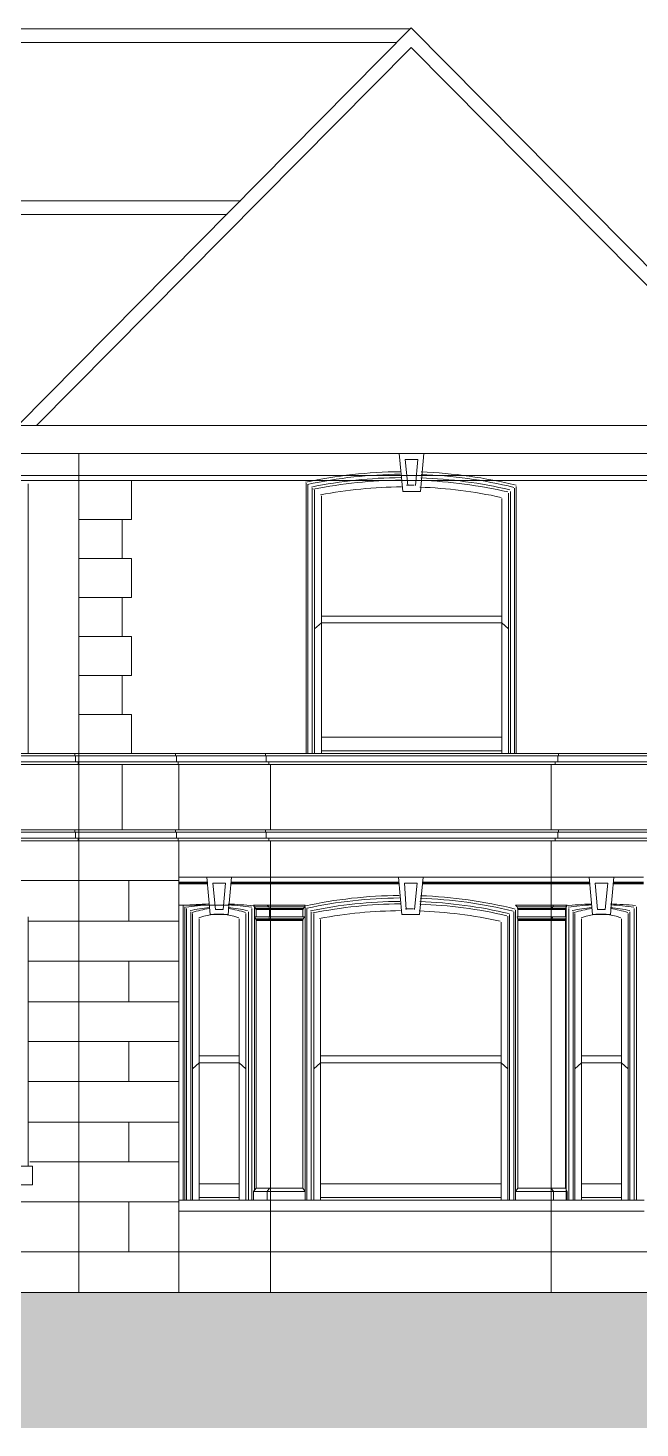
# Model space of a CAD drawing. Header units: millimetres. Extents: x -5841 to 140562, y 1006 to 102310.
# Drawn here: x 47037 to 51541, y 82132 to 92436 of the extents above; entities that cross this region are included whole.
import ezdxf

# ---------------------------------------------------------------- set-up
doc = ezdxf.new("R2010")
doc.units = ezdxf.units.MM
doc.header["$LTSCALE"] = 10
doc.layers.add('PDF17_0', color=7, linetype='Continuous')
doc.layers.add('PDF17_KD - WALL - LOADBEARING', color=7, linetype='Continuous', true_color=0x939598)

msp = doc.modelspace()

# ---------------------------------------------------------------- linework, layer by layer
at = {"layer": 'PDF17_0', "lineweight": 0}
for points in [[(46962.88082, 89305.18756), (46962.88082, 89511.01618), (49856.956, 92436.27752), (52757.26842, 89511.01618), (39216.23992, 89511.01618)], [(49850.71877, 92430.04029), (43058.37422, 92430.04029), (40170.53627, 89511.01618), (40170.53627, 89305.18756)], [(40307.75535, 89511.01618), (43102.03483, 92330.24459), (49750.92308, 92330.24459)], [(47100.0999, 89511.01618), (49856.956, 92292.8212), (52613.8121, 89511.01618)], [(42472.0745, 91837.50334), (41854.58864, 91837.50334), (39216.23992, 89511.01618), (39216.23992, 89305.18756), (52757.26842, 89305.18756), (52757.26842, 89511.01618)], [(48603.27257, 91163.88239), (46688.44266, 91163.88239), (45048.05091, 89511.01618), (45048.05091, 89305.18756)], [(45191.50722, 89511.01618), (46732.10327, 91064.0867), (48503.47688, 91064.0867)], [(47411.96145, 89305.18756), (47411.96145, 83130.32887)], [(49950.51447, 89305.18756), (49925.56554, 89024.51216), (49794.58369, 89024.51216), (49769.63477, 89305.18756)], [(49832.00708, 89068.17278), (49813.29539, 89261.52694), (49906.85385, 89261.52694), (49888.14216, 89068.17278)], [(46694.67989, 89143.01955), (52308.18778, 89143.01955)], [(46688.44266, 89105.59616), (52308.18778, 89105.59616)], [(47037.72759, 87097.20778), (47037.72759, 89080.64724)], [(47411.96145, 88818.68354), (47730.06023, 88818.68354), (47730.06023, 88531.77091), (47730.06023, 88818.68354), (47798.66977, 88818.68354), (47798.66977, 89105.59616), (47798.66977, 88818.68354)], [(49083.53936, 89086.88447), (49083.53936, 87097.20778)], [(49096.01382, 89074.41001), (49096.01382, 87097.20778)], [(49127.19998, 89049.46109), (49127.19998, 87097.20778)], [(49145.91167, 89036.98662), (49145.91167, 87097.20778), (49145.91167, 88257.33275)], [(50617.89819, 89049.46109), (50617.89819, 87097.20778)], [(50630.37265, 89061.93555), (50630.37265, 87097.20778)], [(49195.80952, 87097.20778), (49195.80952, 88993.32601)], [(50524.33972, 88974.61431), (50524.33972, 87097.20778)], [(50574.23757, 89012.0377), (50574.23757, 87097.20778)], [(50586.71203, 89024.51216), (50586.71203, 87097.20778)], [(47411.96145, 88531.77091), (47798.66977, 88531.77091)], [(47730.06023, 88244.85829), (47798.66977, 88244.85829), (47798.66977, 88531.77091), (47798.66977, 88244.85829)], [(47411.96145, 88244.85829), (47730.06023, 88244.85829), (47730.06023, 87957.94566)], [(49195.80952, 88107.63921), (50524.33972, 88107.63921)], [(49145.91167, 88014.08074), (49195.80952, 88057.74136), (50524.33972, 88057.74136), (50574.23757, 88014.08074)], [(47730.06023, 87671.03304), (47798.66977, 87671.03304), (47798.66977, 87957.94566), (47411.96145, 87957.94566)], [(47411.96145, 87671.03304), (47730.06023, 87671.03304), (47730.06023, 87384.12041)], [(47798.66977, 87097.20778), (47798.66977, 87384.12041), (47411.96145, 87384.12041)], [(49195.80952, 87215.71517), (50524.33972, 87215.71517)], [(47380.7753, 87097.20778), (47380.7753, 87078.49609)], [(47387.01253, 87078.49609), (47387.01253, 87034.83547)], [(48784.15227, 87097.20778), (48784.15227, 87078.49609)], [(48790.3895, 87078.49609), (48790.3895, 87034.83547)], [(49195.80952, 87115.91948), (50524.33972, 87115.91948)], [(50935.99697, 87078.49609), (50935.99697, 87034.83547)], [(50942.2342, 87097.20778), (50942.2342, 87078.49609)], [(47405.72422, 87034.83547), (47405.72422, 87016.12378)], [(47730.06023, 87016.12378), (47730.06023, 86535.85699)], [(48141.71748, 87016.12378), (48141.71748, 87034.83547), (48141.71748, 87016.12378), (48147.95471, 87016.12378), (48147.95471, 86535.85699)], [(48809.1012, 87034.83547), (48809.1012, 87016.12378)], [(48821.57566, 87016.12378), (48821.57566, 86535.85699)], [(50886.09912, 87016.12378), (50886.09912, 86535.85699)], [(50917.28527, 87034.83547), (50917.28527, 87016.12378)], [(39646.60886, 86517.1453), (39646.60886, 86473.48468), (52326.89948, 86473.48468), (52326.89948, 86517.1453)], [(39659.08332, 86473.48468), (39659.08332, 86454.77299), (52314.42502, 86454.77299), (52314.42502, 86473.48468)], [(47380.7753, 86535.85699), (47380.7753, 86517.1453)], [(47387.01253, 86517.1453), (47387.01253, 86473.48468)], [(47405.72422, 86473.48468), (47405.72422, 86454.77299)], [(48147.95471, 86454.77299), (48147.95471, 85980.74344), (48147.95471, 83130.32887)], [(48784.15227, 86535.85699), (48784.15227, 86517.1453)], [(48790.3895, 86517.1453), (48790.3895, 86473.48468)], [(48809.1012, 86473.48468), (48809.1012, 86454.77299)], [(48821.57566, 86454.77299), (48821.57566, 83130.32887)], [(50886.09912, 86454.77299), (50886.09912, 83130.32887)], [(50917.28527, 86473.48468), (50917.28527, 86454.77299)], [(50935.99697, 86517.1453), (50935.99697, 86473.48468)], [(50942.2342, 86535.85699), (50942.2342, 86517.1453)], [(48147.95471, 86161.62313), (46507.56296, 86161.62313), (45503.36877, 86161.62313)], [(47779.95808, 86161.62313), (47779.95808, 85862.23605)], [(48147.95471, 86186.57206), (51565.9573, 86186.57206)], [(48360.02056, 86149.14867), (48147.95471, 86149.14867)], [(48360.02056, 86142.91144), (48147.95471, 86142.91144)], [(49763.39754, 86149.14867), (48534.66303, 86149.14867)], [(49763.39754, 86142.91144), (48534.66303, 86142.91144)], [(49819.53262, 85949.55728), (49807.05816, 86142.91144), (49900.61662, 86142.91144), (49881.90493, 85949.55728)], [(51173.01174, 86149.14867), (49938.04001, 86149.14867)], [(51173.01174, 86142.91144), (49938.04001, 86142.91144)], [(51565.9573, 86142.91144), (51341.41698, 86142.91144)], [(51565.9573, 86149.14867), (51347.65421, 86149.14867)], [(48360.02056, 86136.67421), (48147.95471, 86136.67421)], [(49763.39754, 86136.67421), (48534.66303, 86136.67421)], [(51173.01174, 86136.67421), (49938.04001, 86136.67421)], [(51565.9573, 86136.67421), (51341.41698, 86136.67421)], [(48515.95134, 85980.74344), (48147.95471, 85980.74344)], [(48179.14087, 85980.74344), (48179.14087, 83810.18705)], [(48191.61533, 85968.26897), (48191.61533, 83810.18705), (48703.06827, 83810.18705)], [(48204.08979, 85955.79451), (48204.08979, 83810.18705)], [(48684.35658, 85955.79451), (48684.35658, 83810.18705)], [(48715.54273, 85949.55728), (48703.06827, 85968.26897), (48696.83104, 85980.74344), (49077.30213, 85980.74344), (49071.0649, 85968.26897), (48703.06827, 85968.26897), (48703.06827, 83878.79659)], [(49064.82767, 85955.79451), (48709.3055, 85955.79451)], [(49058.59044, 85893.4222), (49058.59044, 85949.55728), (48715.54273, 85949.55728), (48715.54273, 85893.4222)], [(48815.33843, 85893.4222), (48815.33843, 85949.55728), (48809.1012, 85968.26897), (48796.62673, 85980.74344)], [(49058.59044, 85949.55728), (49071.0649, 85968.26897)], [(49089.77659, 85955.79451), (49089.77659, 83810.18705)], [(51516.05945, 85968.26897), (51516.05945, 83810.18705), (50998.36928, 83810.18705), (50998.36928, 85968.26897), (51004.60651, 85980.74344), (50624.13542, 85980.74344), (50636.60988, 85968.26897), (50642.84711, 85949.55728)], [(50624.13542, 85943.32005), (50624.13542, 83810.18705)], [(50642.84711, 85893.4222), (50642.84711, 85949.55728), (50992.13204, 85949.55728), (50992.13204, 85893.4222), (50992.13204, 85949.55728), (50998.36928, 85968.26897), (50636.60988, 85968.26897)], [(50642.84711, 85955.79451), (50992.13204, 85955.79451)], [(50886.09912, 85893.4222), (50886.09912, 85949.55728), (50898.57358, 85968.26897), (50904.81081, 85980.74344)], [(51004.60651, 85980.74344), (50998.36928, 85968.26897), (50992.13204, 85949.55728)], [(51017.08097, 85955.79451), (51017.08097, 83810.18705)], [(51497.34776, 85955.79451), (51497.34776, 83810.18705)], [(47037.72759, 84059.67629), (47037.72759, 85893.4222)], [(48147.95471, 85862.23605), (47037.72759, 85862.23605)], [(48147.95471, 85874.71051), (48147.95471, 83897.50828)], [(48235.27594, 85930.84559), (48235.27594, 83810.18705)], [(48297.64825, 83810.18705), (48297.64825, 85880.94774)], [(48590.79811, 83810.18705), (48590.79811, 85880.94774)], [(48640.69596, 85918.37113), (48640.69596, 83810.18705)], [(48659.40765, 85930.84559), (48659.40765, 83810.18705)], [(48715.54273, 83897.50828), (48696.83104, 83872.55936), (49077.30213, 83872.55936), (49058.59044, 83897.50828), (48715.54273, 83897.50828), (48715.54273, 85874.71051)], [(49058.59044, 83897.50828), (49058.59044, 85874.71051), (48715.54273, 85874.71051), (48703.06827, 85893.4222), (49071.0649, 85893.4222), (49058.59044, 85874.71051)], [(49064.82767, 85880.94774), (48709.3055, 85880.94774)], [(49058.59044, 85868.47328), (48715.54273, 85868.47328)], [(48809.1012, 85893.4222), (48815.33843, 85874.71051)], [(49120.96275, 85930.84559), (49120.96275, 83810.18705)], [(49139.67444, 85918.37113), (49139.67444, 83810.18705), (49139.67444, 85338.30864)], [(49189.57229, 83810.18705), (49189.57229, 85874.71051)], [(50518.10249, 85855.99882), (50518.10249, 83810.18705)], [(50568.00034, 85899.65943), (50568.00034, 83810.18705)], [(50580.4748, 85912.13389), (50580.4748, 83810.18705)], [(50611.66095, 85930.84559), (50611.66095, 83810.18705)], [(50992.13204, 83897.50828), (51004.60651, 83872.55936), (50624.13542, 83872.55936), (50642.84711, 83897.50828), (50992.13204, 83897.50828), (50992.13204, 85874.71051)], [(50642.84711, 85874.71051), (50636.60988, 85893.4222), (50998.36928, 85893.4222), (50992.13204, 85874.71051), (50992.13204, 83897.50828), (51004.60651, 83872.55936), (51004.60651, 83810.18705), (51004.60651, 83872.55936)], [(50642.84711, 83897.50828), (50642.84711, 85874.71051), (50992.13204, 85874.71051), (50998.36928, 85893.4222)], [(50642.84711, 85880.94774), (50992.13204, 85880.94774)], [(50642.84711, 85868.47328), (50992.13204, 85868.47328)], [(50898.57358, 85893.4222), (50886.09912, 85874.71051)], [(51048.26712, 85930.84559), (51048.26712, 83810.18705)], [(51060.74159, 85918.37113), (51060.74159, 83810.18705)], [(51110.63943, 83810.18705), (51110.63943, 85880.94774)], [(51403.78929, 83810.18705), (51403.78929, 85880.94774)], [(51466.1616, 85930.84559), (51466.1616, 83810.18705)], [(48147.95471, 85569.08619), (47037.72759, 85569.08619)], [(47779.95808, 85569.08619), (47779.95808, 85269.6991)], [(48247.75041, 83810.18705), (48247.75041, 85338.30864)], [(51453.68714, 83810.18705), (51453.68714, 85338.30864)], [(48147.95471, 85269.6991), (47037.72759, 85269.6991)], [(48147.95471, 84976.54925), (47037.72759, 84976.54925)], [(47779.95808, 84976.54925), (47779.95808, 84683.39939)], [(48247.75041, 84776.95785), (48297.64825, 84820.61847), (48590.79811, 84820.61847), (48640.69596, 84776.95785)], [(48297.64825, 84870.51632), (48590.79811, 84870.51632)], [(49139.67444, 84776.95785), (49189.57229, 84820.61847), (50518.10249, 84820.61847), (50568.00034, 84776.95785)], [(49189.57229, 84870.51632), (50518.10249, 84870.51632)], [(51453.68714, 84776.95785), (51403.78929, 84820.61847), (51110.63943, 84820.61847), (51060.74159, 84776.95785)], [(51403.78929, 84870.51632), (51110.63943, 84870.51632)], [(48147.95471, 84683.39939), (47037.72759, 84683.39939)], [(48147.95471, 84384.0123), (47037.72759, 84384.0123)], [(47779.95808, 84384.0123), (47779.95808, 84090.86244)], [(48147.95471, 84090.86244), (47050.20206, 84090.86244)], [(47068.91375, 84059.67629), (47068.91375, 83922.45721), (46158.27802, 83922.45721), (46158.27802, 84059.67629), (47068.91375, 84059.67629), (46158.27802, 84059.67629)], [(48297.64825, 83928.69444), (48590.79811, 83928.69444)], [(48796.62673, 83810.18705), (48796.62673, 83872.55936), (48815.33843, 83897.50828)], [(49189.57229, 83928.69444), (50518.10249, 83928.69444)], [(50904.81081, 83810.18705), (50904.81081, 83872.55936), (50886.09912, 83897.50828)], [(51403.78929, 83928.69444), (51110.63943, 83928.69444)], [(48147.95471, 83797.71259), (45503.36877, 83797.71259)], [(47779.95808, 83797.71259), (47779.95808, 83429.71596)], [(51565.9573, 83810.18705), (48147.95471, 83810.18705)], [(51572.19453, 83810.18705), (48160.42917, 83810.18705)], [(48297.64825, 83828.89874), (48590.79811, 83828.89874)], [(48696.83104, 83872.55936), (48696.83104, 83810.18705)], [(49189.57229, 83828.89874), (50518.10249, 83828.89874)], [(51403.78929, 83828.89874), (51110.63943, 83828.89874)], [(51565.9573, 83729.10305), (48147.95471, 83729.10305)], [(51572.19453, 83729.10305), (48160.42917, 83729.10305)], [(52308.18778, 83429.71596), (39671.55779, 83429.71596)], [(52925.67365, 83130.32887), (37819.10018, 83130.32887), (59761.67883, 83130.32887)]]:
    msp.add_lwpolyline(points, dxfattribs=at)
for points in [[(40887.81783, 87097.20778), (39640.37163, 87097.20778), (52333.13671, 87097.20778), (39640.37163, 87097.20778)], [(39640.37163, 87078.49609), (39640.37163, 87097.20778), (39640.37163, 87078.49609), (52333.13671, 87078.49609)], [(39646.60886, 87034.83547), (39646.60886, 87078.49609), (39646.60886, 87034.83547), (52326.89948, 87034.83547)], [(47068.91375, 87097.20778), (46158.27802, 87097.20778)], [(48123.00579, 87078.49609), (48123.00579, 87097.20778)], [(48129.24302, 87034.83547), (48129.24302, 87078.49609)], [(39659.08332, 87016.12378), (39659.08332, 87034.83547), (39659.08332, 87016.12378), (52314.42502, 87016.12378)], [(52333.13671, 86517.1453), (39640.37163, 86517.1453), (39640.37163, 86535.85699), (52333.13671, 86535.85699)], [(48123.00579, 86517.1453), (48123.00579, 86535.85699)], [(48129.24302, 86473.48468), (48129.24302, 86517.1453)], [(48141.71748, 86454.77299), (48141.71748, 86473.48468)], [(48534.66303, 86186.57206), (48509.71411, 85912.13389), (48378.73226, 85912.13389), (48353.78333, 86186.57206)], [(48472.29072, 85949.55728), (48416.15564, 85949.55728), (48397.44395, 86142.91144), (48491.00242, 86142.91144)], [(49944.27724, 86186.57206), (49919.32831, 85912.13389), (49788.34646, 85912.13389), (49763.39754, 86186.57206)], [(51166.77451, 86186.57206), (51191.72344, 85912.13389), (51322.70529, 85912.13389), (51347.65421, 86186.57206)], [(51229.14682, 85949.55728), (51285.2819, 85949.55728), (51303.99359, 86142.91144), (51210.43513, 86142.91144)], [(49077.30213, 83810.18705), (49077.30213, 85968.26897)], [(48247.75041, 83810.18705), (48247.75041, 85918.37113)], [(51453.68714, 83810.18705), (51453.68714, 85918.37113)]]:
    msp.add_lwpolyline(points, close=True, dxfattribs=at)
for centre, radius, start, end in [((49807.26538, 85749.94954), 3421.10567, 90.527309881, 102.299213752), ((49807.26872, 85749.92482), 3402.41897, 90.510882922, 102.095933167), ((49807.26573, 85749.92537), 3402.41855, 76.300053764, 87.934545739), ((49807.26799, 85749.9427), 3421.11263, 76.102266633, 87.918093339), ((49807.26599, 85749.94411), 3377.45047, 90.466893684, 101.689461292), ((49807.26601, 85749.94287), 3358.74019, 90.44492133, 101.480716119), ((49807.26655, 85749.94003), 3308.84505, 90.373519021, 100.772097007), ((49850.92816, 87733.56172), 1337.77411, 88.752947557, 91.247052443), ((49807.27161, 85749.95815), 3308.82675, 77.590921604, 88.022517385), ((49807.26707, 85749.91687), 3358.76602, 76.904356193, 87.973025055), ((49807.26896, 85749.94042), 3377.45415, 76.701048406, 87.962056071), ((49801.0218, 82631.20714), 3421.10567, 90.527309881, 102.299213752), ((49801.02441, 82631.2003), 3421.11263, 76.102266633, 87.918093339), ((48428.78053, 83460.81328), 2529.15905, 91.428202294, 95.619549336), ((48441.25632, 84446.30218), 1537.47103, 92.664175384, 99.052752066), ((48441.25796, 85051.32319), 913.76377, 94.372583802, 103.403253049), ((48441.25687, 85363.20653), 595.65584, 96.68517746, 109.324942474), ((48428.78244, 83460.79746), 2529.17496, 83.973946339, 88.170762056), ((48441.25683, 85363.20653), 595.65584, 70.675057526, 83.314822544), ((48441.25574, 85051.32319), 913.76377, 76.596746951, 85.627416198), ((48441.25738, 84446.30218), 1537.47103, 80.947247934, 87.335824616), ((49801.02514, 82631.18242), 3402.41897, 90.510882922, 102.095933163), ((49801.02241, 82631.20171), 3377.45047, 90.466893684, 101.689461292), ((49801.02243, 82631.20047), 3358.74019, 90.44492133, 101.480716119), ((49801.02298, 82631.19763), 3308.84505, 90.373519021, 100.772097007), ((49844.69093, 84614.81932), 1337.77411, 88.752947557, 91.247052443), ((49801.02804, 82631.21575), 3308.82675, 77.590921604, 88.022517385), ((49801.02349, 82631.17447), 3358.76602, 76.904356193, 87.973025055), ((49801.02538, 82631.19802), 3377.45415, 76.701048406, 87.962056071), ((49801.02215, 82631.18297), 3402.41855, 76.300053764, 87.934545739), ((51260.59942, 83460.79746), 2529.17496, 91.829237944, 96.026053661), ((51254.36171, 84446.30218), 1537.47103, 92.664175384, 99.052752066), ((51254.36335, 85051.32319), 913.76377, 94.372583802, 103.403253049), ((51254.36226, 85363.20653), 595.65584, 96.685177456, 109.324942474), ((51260.60133, 83460.81328), 2529.15905, 84.380450664, 88.571797706), ((51254.36222, 85363.20653), 595.65584, 70.675057526, 83.31482254), ((51254.36113, 85051.32319), 913.76377, 76.596746951, 85.627416198), ((51254.36277, 84446.30218), 1537.47103, 80.947247934, 87.335824616), ((48441.25685, 85531.61808), 383.59002, 67.587905483, 112.412094517), ((51254.36224, 85531.61808), 383.59002, 67.587905483, 112.412094517)]:
    msp.add_arc(centre, radius, start, end, dxfattribs=at)
at = {"layer": 'PDF17_KD - WALL - LOADBEARING', "color": 0, "true_color": 0xafd9aa, "transparency": 33554559}
for points in [[(59755.44159, 83130.32887), (37819.10018, 83130.32887), (59755.44159, 82132.37191)], [(37819.10018, 83130.32887), (59755.44159, 82132.37191), (37819.10018, 82132.37191)]]:
    msp.add_solid(points, dxfattribs=at)

doc.saveas('drawing.dxf')
